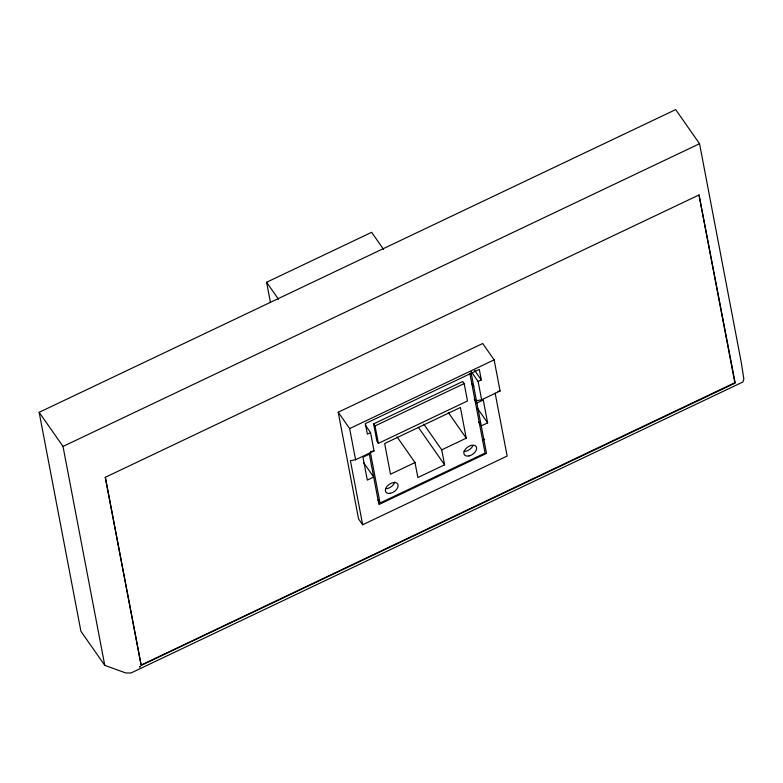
<?xml version="1.0" encoding="UTF-8"?>
<svg xmlns="http://www.w3.org/2000/svg" width="783" height="783" viewBox="0 0 783 783"><rect width="100%" height="100%" fill="white"/><g stroke="black" fill="none" stroke-linecap="round" stroke-linejoin="round"><path stroke-width="1.17" d="M270.478 302.571L266.602 282.262L371.631 232.316L383.543 249.337M39.15 412.328L675.69 109.61L699.542 143.72L741.305 362.637L743.85 379.06L742.91 381.977L131.055 672.959L125.828 672.969L104.765 665.354L80.913 631.245L39.15 412.328L63.012 446.437L104.765 665.354M63.012 446.437L699.542 143.72M105.304 477.297L699.013 194.957L734.826 382.711L141.126 665.08L105.304 477.307L141.194 665.413L735.227 383.093L699.004 194.947M495.14 393.125L507.149 456.049L362.656 524.767L358.565 518.933L338.217 412.22L482.71 343.502L494.142 359.857L500.083 391.001L481.623 399.78L476.456 400.71M362.656 524.767L350.422 460.649L355.59 459.719L349.649 428.575L494.142 359.857M373.608 423.897L462.724 381.517L464.162 383.572L467.49 400.974L378.375 443.354L376.936 441.299L373.608 423.897L375.047 425.952L378.375 443.354M375.047 425.952L464.162 383.572M365.211 424.973L370.555 432.617L367.374 434.134L365.367 423.593L479.304 369.41L481.32 379.941L478.129 381.458L481.623 399.78M355.59 459.719L374.049 450.939L370.555 432.617M474.204 399.154L476.896 403L483.258 399.976L487.633 422.879L481.261 425.903L478.57 422.057M415.01 462.557L390.502 474.214L384.649 443.53L460.394 407.503L466.247 438.186L441.739 449.843L444.597 464.818L417.868 477.532L415.01 462.557L397.03 436.865M482.465 440.281L484.677 439.224M377.944 500.043L380.029 503.019L485.059 453.073L469.908 373.657M498.017 391.373L500.083 391.001M370.946 451.497L374.049 450.939M474.625 370.388L481.32 379.941M471.444 371.905L478.129 381.458M471.816 383.631L473.842 386.508M477.532 408.452L487.633 422.879M448.277 412.494L466.247 438.186M423.769 424.151L441.739 449.843M418.328 427.264L444.597 464.818M266.602 282.262L278.513 299.282M338.217 412.22L349.649 428.575M363.596 462.636L373.687 477.062L367.325 480.087L362.95 457.194L369.322 454.16L378.933 504.546L486.507 453.386L471.004 372.14M370.3 452.045L380.029 503.019M472.707 446.075A7.213 4.414 -35 0 1 464.065 451.439M394.749 481.995A7.213 4.414 -35 0 1 385.559 488.778M140.255 666.47L139.805 666.979L140.255 666.47M468.919 455.96A7.213 4.414 -35 0 0 476.358 446.829A7.213 4.414 -35 0 0 465.464 449.09A7.213 4.414 -35 0 0 468.919 455.96M390.404 493.3A7.213 4.414 -35 0 0 397.842 484.168A7.213 4.414 -35 0 0 386.959 486.419A7.213 4.414 -35 0 0 390.404 493.3"/></g></svg>
